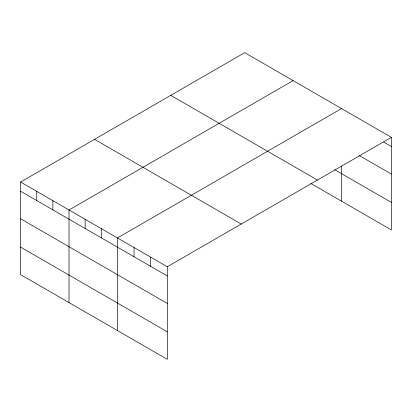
<?xml version="1.0" encoding="UTF-8"?>
<svg xmlns="http://www.w3.org/2000/svg" width="412" height="412" viewBox="0 0 412 412"><rect width="100%" height="100%" fill="white"/><g stroke="black" fill="none" stroke-linecap="round" stroke-linejoin="round"><path stroke-width="0.62" d="M391.4 137.356L244.702 52.659L20.6 182.047L20.6 274.644L167.298 359.341L167.298 266.739L391.4 137.356L391.4 229.953L310.921 183.489M293.112 80.608L69.01 209.996L69.01 302.593M341.522 108.557L117.42 237.945L117.42 330.542M383.639 142.078L391.4 146.559M359.259 155.52L391.4 174.08M334.848 169.78L391.4 202.431M170.748 95.357L317.446 180.054M94.554 139.349L241.252 224.046M20.6 182.047L167.298 266.739M20.6 191.245L167.298 275.942M20.6 218.767L167.298 303.464M20.6 247.123L167.298 331.82M341.522 166.077L341.522 201.159M150.674 257.139L150.674 266.343M134.044 247.545L134.044 256.743M101.285 228.629L101.285 237.832M85.145 219.313L85.145 228.516M52.875 200.68L52.875 209.883M36.735 191.364L36.735 200.567"/></g></svg>
